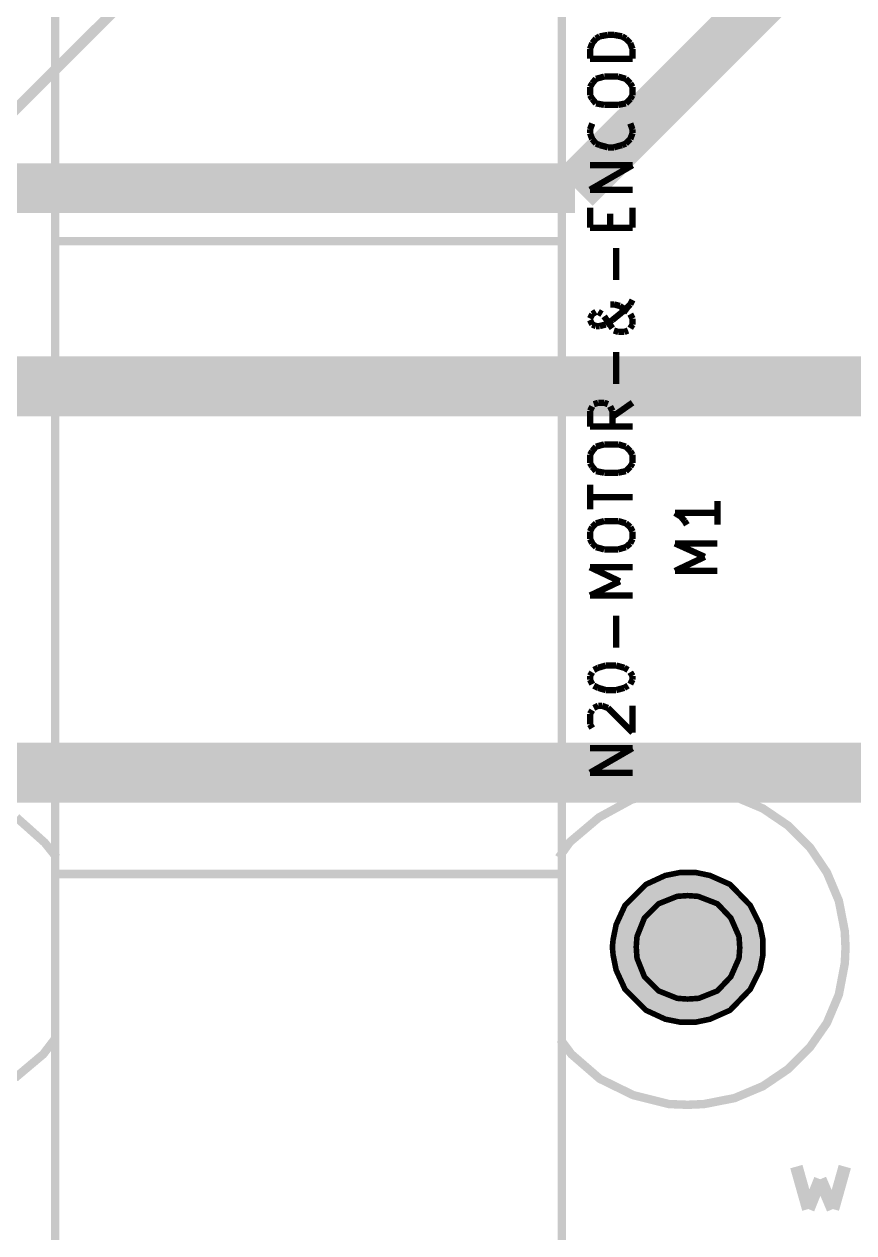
# Model space of a CAD drawing. Header units: millimetres. Extents: x 10 to 287, y 10 to 200.
# Drawn here: x 94.78 to 114.43, y 49.78 to 78.41 of the extents above; entities that cross this region are included whole.
import ezdxf

# ---------------------------------------------------------------- set-up
doc = ezdxf.new("R2010")
doc.units = ezdxf.units.MM
doc.layers.add('H', color=7, linetype='Continuous')
doc.layers.add('P', color=7, linetype='Continuous')

msp = doc.modelspace()

# ---------------------------------------------------------------- hatches: boundary and pattern name
at = {"layer": 'H', "linetype": 'Continuous'}
for points in [[(110.508, 54.751), (110.331, 54.769), (109.978, 54.822), (109.502, 55.051), (109.008, 55.527), (108.797, 56.003), (108.726, 56.356), (108.726, 56.533), (108.726, 56.709), (108.797, 57.062), (109.008, 57.538), (109.502, 58.014), (109.978, 58.226), (110.314, 58.297), (110.508, 58.314), (110.684, 58.297), (111.037, 58.226), (111.495, 58.014), (111.989, 57.538), (112.201, 57.062), (112.272, 56.709), (112.289, 56.533), (112.272, 56.356), (112.201, 56.003), (111.989, 55.527), (111.495, 55.051), (111.037, 54.822), (110.684, 54.769), (110.508, 54.751)], [(110.508, 54.751), (110.331, 54.769), (109.978, 54.822), (109.502, 55.051), (109.008, 55.527), (108.797, 56.003), (108.726, 56.356), (108.726, 56.533), (108.726, 56.709), (108.797, 57.062), (109.008, 57.538), (109.502, 58.014), (109.978, 58.226), (110.314, 58.297), (110.508, 58.314), (110.684, 58.297), (111.037, 58.226), (111.495, 58.014), (111.989, 57.538), (112.201, 57.062), (112.272, 56.709), (112.289, 56.533), (112.272, 56.356), (112.201, 56.003), (111.989, 55.527), (111.495, 55.051), (111.037, 54.822), (110.684, 54.769), (110.508, 54.751)], [(110.508, 55.298), (110.243, 55.316), (109.802, 55.51), (109.485, 55.845), (109.291, 56.286), (109.273, 56.533), (109.291, 56.78), (109.467, 57.221), (109.802, 57.556), (110.243, 57.75), (110.508, 57.767), (110.755, 57.75), (111.196, 57.556), (111.531, 57.221), (111.725, 56.78), (111.725, 56.533), (111.725, 56.286), (111.531, 55.845), (111.196, 55.51), (110.755, 55.316), (110.508, 55.298)], [(110.508, 55.298), (110.243, 55.316), (109.802, 55.51), (109.485, 55.845), (109.291, 56.286), (109.273, 56.533), (109.291, 56.78), (109.467, 57.221), (109.802, 57.556), (110.243, 57.75), (110.508, 57.767), (110.755, 57.75), (111.196, 57.556), (111.531, 57.221), (111.725, 56.78), (111.725, 56.533), (111.725, 56.286), (111.531, 55.845), (111.196, 55.51), (110.755, 55.316), (110.508, 55.298)]]:
    msp.add_hatch(color=256, dxfattribs=at).paths.add_polyline_path(points)

# ---------------------------------------------------------------- linework, layer by layer
at = {"layer": 'P'}
for points, const_width in [([(122.29, 88.988), (107.827, 74.524)], 1.177), ([(122.29, 88.988), (107.827, 74.524)], 1.177), ([(95.515, 49.265), (95.515, 80.275)], 0.2), ([(95.515, 49.265), (95.515, 80.275)], 0.2), ([(107.509, 49.265), (107.509, 80.275)], 0.2), ([(107.509, 49.265), (107.509, 80.275)], 0.2), ([(92.71, 74.524), (97.79, 79.604)], 0.25), ([(92.71, 74.524), (97.79, 79.604)], 0.25), ([(108.32, 78.07), (108.409, 78.123)], 0.15), ([(108.32, 78.07), (108.409, 78.123)], 0.15), ([(108.409, 78.123), (108.603, 78.158)], 0.15), ([(108.409, 78.123), (108.603, 78.158)], 0.15), ([(108.603, 78.158), (108.744, 78.158)], 0.15), ([(108.603, 78.158), (108.744, 78.158)], 0.15), ([(108.744, 78.158), (108.938, 78.123)], 0.15), ([(108.744, 78.158), (108.938, 78.123)], 0.15), ([(108.938, 78.123), (109.026, 78.07)], 0.15), ([(108.938, 78.123), (109.026, 78.07)], 0.15), ([(108.179, 77.823), (108.232, 77.964)], 0.15), ([(108.179, 77.823), (108.232, 77.964)], 0.15), ([(108.179, 77.593), (108.179, 77.823)], 0.15), ([(108.179, 77.593), (108.179, 77.823)], 0.15), ([(108.232, 77.964), (108.32, 78.07)], 0.15), ([(108.232, 77.964), (108.32, 78.07)], 0.15), ([(109.026, 78.07), (109.132, 77.964)], 0.15), ([(109.026, 78.07), (109.132, 77.964)], 0.15), ([(109.132, 77.964), (109.185, 77.823)], 0.15), ([(109.132, 77.964), (109.185, 77.823)], 0.15), ([(109.185, 77.823), (109.185, 77.593)], 0.15), ([(109.185, 77.823), (109.185, 77.593)], 0.15), ([(109.185, 77.593), (108.179, 77.593)], 0.15), ([(109.185, 77.593), (108.179, 77.593)], 0.15), ([(108.179, 76.923), (108.232, 77.011)], 0.15), ([(108.179, 76.923), (108.232, 77.011)], 0.15), ([(108.232, 77.011), (108.32, 77.117)], 0.15), ([(108.232, 77.011), (108.32, 77.117)], 0.15), ([(108.32, 77.117), (108.514, 77.17)], 0.15), ([(108.32, 77.117), (108.514, 77.17)], 0.15), ([(108.514, 77.17), (108.85, 77.17)], 0.15), ([(108.514, 77.17), (108.85, 77.17)], 0.15), ([(108.85, 77.17), (109.026, 77.117)], 0.15), ([(108.85, 77.17), (109.026, 77.117)], 0.15), ([(109.026, 77.117), (109.132, 77.011)], 0.15), ([(109.026, 77.117), (109.132, 77.011)], 0.15), ([(109.132, 77.011), (109.185, 76.923)], 0.15), ([(109.132, 77.011), (109.185, 76.923)], 0.15), ([(108.179, 76.729), (108.179, 76.923)], 0.15), ([(108.179, 76.729), (108.179, 76.923)], 0.15), ([(108.232, 76.641), (108.179, 76.729)], 0.15), ([(108.232, 76.641), (108.179, 76.729)], 0.15), ([(109.185, 76.729), (109.132, 76.641)], 0.15), ([(109.185, 76.729), (109.132, 76.641)], 0.15), ([(109.185, 76.923), (109.185, 76.729)], 0.15), ([(109.185, 76.923), (109.185, 76.729)], 0.15), ([(108.32, 76.535), (108.232, 76.641)], 0.15), ([(108.32, 76.535), (108.232, 76.641)], 0.15), ([(108.514, 76.5), (108.32, 76.535)], 0.15), ([(108.514, 76.5), (108.32, 76.535)], 0.15), ([(108.85, 76.5), (108.514, 76.5)], 0.15), ([(108.85, 76.5), (108.514, 76.5)], 0.15), ([(109.026, 76.535), (108.85, 76.5)], 0.15), ([(109.026, 76.535), (108.85, 76.5)], 0.15), ([(109.132, 76.641), (109.026, 76.535)], 0.15), ([(109.132, 76.641), (109.026, 76.535)], 0.15), ([(108.179, 75.918), (108.232, 76.059)], 0.15), ([(108.179, 75.918), (108.232, 76.059)], 0.15), ([(108.179, 75.83), (108.179, 75.918)], 0.15), ([(108.179, 75.83), (108.179, 75.918)], 0.15), ([(108.232, 75.688), (108.179, 75.83)], 0.15), ([(108.232, 75.688), (108.179, 75.83)], 0.15), ([(109.132, 76.059), (109.185, 75.918)], 0.15), ([(109.132, 76.059), (109.185, 75.918)], 0.15), ([(109.185, 75.83), (109.132, 75.688)], 0.15), ([(109.185, 75.83), (109.132, 75.688)], 0.15), ([(109.185, 75.918), (109.185, 75.83)], 0.15), ([(109.185, 75.918), (109.185, 75.83)], 0.15), ([(108.32, 75.583), (108.232, 75.688)], 0.15), ([(108.32, 75.583), (108.232, 75.688)], 0.15), ([(108.409, 75.547), (108.32, 75.583)], 0.15), ([(108.409, 75.547), (108.32, 75.583)], 0.15), ([(108.603, 75.494), (108.409, 75.547)], 0.15), ([(108.603, 75.494), (108.409, 75.547)], 0.15), ([(108.938, 75.547), (108.744, 75.494)], 0.15), ([(108.938, 75.547), (108.744, 75.494)], 0.15), ([(109.026, 75.583), (108.938, 75.547)], 0.15), ([(109.026, 75.583), (108.938, 75.547)], 0.15), ([(109.132, 75.688), (109.026, 75.583)], 0.15), ([(109.132, 75.688), (109.026, 75.583)], 0.15), ([(108.744, 75.494), (108.603, 75.494)], 0.15), ([(108.744, 75.494), (108.603, 75.494)], 0.15), ([(96.908, 74.524), (88.036, 74.524)], 1.177), ([(96.908, 74.524), (88.036, 74.524)], 1.177), ([(107.827, 74.524), (96.908, 74.524)], 1.177), ([(107.827, 74.524), (96.908, 74.524)], 1.177), ([(108.179, 74.489), (109.185, 75.071)], 0.15), ([(109.185, 75.071), (108.179, 75.071)], 0.15), ([(108.179, 74.489), (109.185, 75.071)], 0.15), ([(109.185, 75.071), (108.179, 75.071)], 0.15), ([(109.185, 74.489), (108.179, 74.489)], 0.15), ([(109.185, 74.489), (108.179, 74.489)], 0.15), ([(108.179, 73.589), (108.179, 74.066)], 0.15), ([(108.179, 73.589), (108.179, 74.066)], 0.15), ([(108.656, 73.589), (108.656, 73.925)], 0.15), ([(108.656, 73.589), (108.656, 73.925)], 0.15), ([(109.185, 74.066), (109.185, 73.589)], 0.15), ([(109.185, 74.066), (109.185, 73.589)], 0.15), ([(109.185, 73.589), (108.179, 73.589)], 0.15), ([(109.185, 73.589), (108.179, 73.589)], 0.15), ([(95.515, 73.272), (107.509, 73.272)], 0.2), ([(95.515, 73.272), (107.509, 73.272)], 0.2), ([(108.797, 72.355), (108.797, 73.113)], 0.15), ([(108.797, 72.355), (108.797, 73.113)], 0.15), ([(109.185, 71.878), (109.132, 71.773)], 0.15), ([(109.185, 71.878), (109.132, 71.773)], 0.15), ([(108.179, 71.438), (108.232, 71.543)], 0.15), ([(108.179, 71.438), (108.232, 71.543)], 0.15), ([(108.232, 71.543), (108.32, 71.596)], 0.15), ([(108.232, 71.543), (108.32, 71.596)], 0.15), ([(108.373, 71.596), (108.462, 71.543)], 0.15), ([(108.373, 71.596), (108.462, 71.543)], 0.15), ([(108.744, 71.773), (108.656, 71.773)], 0.15), ([(108.744, 71.773), (108.656, 71.773)], 0.15), ([(108.991, 71.632), (108.708, 71.402)], 0.15), ([(108.991, 71.632), (108.708, 71.402)], 0.15), ([(108.885, 71.737), (108.744, 71.773)], 0.15), ([(108.885, 71.737), (108.744, 71.773)], 0.15), ([(109.079, 71.596), (108.885, 71.737)], 0.15), ([(109.079, 71.596), (108.885, 71.737)], 0.15), ([(109.132, 71.773), (108.991, 71.632)], 0.15), ([(109.132, 71.773), (108.991, 71.632)], 0.15), ([(109.185, 71.438), (109.132, 71.543)], 0.15), ([(109.185, 71.438), (109.132, 71.543)], 0.15), ([(108.232, 71.296), (108.179, 71.402)], 0.15), ([(108.232, 71.296), (108.179, 71.402)], 0.15), ([(108.32, 71.261), (108.232, 71.296)], 0.15), ([(108.32, 71.261), (108.232, 71.296)], 0.15), ([(108.409, 71.261), (108.32, 71.261)], 0.15), ([(108.409, 71.261), (108.32, 71.261)], 0.15), ([(108.55, 71.296), (108.409, 71.261)], 0.15), ([(108.55, 71.296), (108.409, 71.261)], 0.15), ([(108.514, 71.49), (108.708, 71.208)], 0.15), ([(108.514, 71.49), (108.708, 71.208)], 0.15), ([(108.708, 71.402), (108.55, 71.296)], 0.15), ([(108.708, 71.402), (108.55, 71.296)], 0.15), ([(109.132, 71.208), (109.185, 71.296)], 0.15), ([(109.132, 71.208), (109.185, 71.296)], 0.15), ([(109.185, 71.296), (109.185, 71.438)], 0.15), ([(109.185, 71.296), (109.185, 71.438)], 0.15), ([(108.744, 71.155), (108.85, 71.12)], 0.15), ([(108.744, 71.155), (108.85, 71.12)], 0.15), ([(108.85, 71.12), (108.991, 71.12)], 0.15), ([(108.85, 71.12), (108.991, 71.12)], 0.15), ([(108.991, 71.12), (109.079, 71.155)], 0.15), ([(108.991, 71.12), (109.079, 71.155)], 0.15), ([(88.036, 69.832), (126.982, 69.832)], 1.426), ([(88.036, 69.832), (126.982, 69.832)], 1.426), ([(108.797, 69.885), (108.797, 70.644)], 0.15), ([(108.797, 69.885), (108.797, 70.644)], 0.15), ([(108.179, 69.25), (108.232, 69.356)], 0.15), ([(108.179, 69.25), (108.232, 69.356)], 0.15), ([(108.179, 68.88), (108.179, 69.25)], 0.15), ([(108.179, 68.88), (108.179, 69.25)], 0.15), ([(108.268, 69.409), (108.373, 69.444)], 0.15), ([(108.268, 69.409), (108.373, 69.444)], 0.15), ([(108.373, 69.444), (108.514, 69.444)], 0.15), ([(108.373, 69.444), (108.514, 69.444)], 0.15), ([(108.514, 69.444), (108.603, 69.409)], 0.15), ([(108.514, 69.444), (108.603, 69.409)], 0.15), ([(108.656, 69.356), (108.708, 69.25)], 0.15), ([(108.656, 69.356), (108.708, 69.25)], 0.15), ([(109.185, 69.444), (108.708, 69.109)], 0.15), ([(109.185, 69.444), (108.708, 69.109)], 0.15), ([(108.708, 69.25), (108.708, 68.88)], 0.15), ([(108.708, 69.25), (108.708, 68.88)], 0.15), ([(109.185, 68.88), (108.179, 68.88)], 0.15), ([(109.185, 68.88), (108.179, 68.88)], 0.15), ([(108.232, 68.298), (108.32, 68.404)], 0.15), ([(108.232, 68.298), (108.32, 68.404)], 0.15), ([(108.32, 68.404), (108.514, 68.457)], 0.15), ([(108.32, 68.404), (108.514, 68.457)], 0.15), ([(108.514, 68.457), (108.85, 68.457)], 0.15), ([(108.514, 68.457), (108.85, 68.457)], 0.15), ([(108.85, 68.457), (109.026, 68.404)], 0.15), ([(108.85, 68.457), (109.026, 68.404)], 0.15), ([(109.026, 68.404), (109.132, 68.298)], 0.15), ([(109.026, 68.404), (109.132, 68.298)], 0.15), ([(108.179, 68.21), (108.232, 68.298)], 0.15), ([(108.179, 68.21), (108.232, 68.298)], 0.15), ([(108.179, 68.016), (108.179, 68.21)], 0.15), ([(108.179, 68.016), (108.179, 68.21)], 0.15), ([(109.132, 68.298), (109.185, 68.21)], 0.15), ([(109.132, 68.298), (109.185, 68.21)], 0.15), ([(109.185, 68.21), (109.185, 68.016)], 0.15), ([(109.185, 68.21), (109.185, 68.016)], 0.15), ([(108.232, 67.927), (108.179, 68.016)], 0.15), ([(108.232, 67.927), (108.179, 68.016)], 0.15), ([(108.32, 67.822), (108.232, 67.927)], 0.15), ([(108.32, 67.822), (108.232, 67.927)], 0.15), ([(108.514, 67.786), (108.32, 67.822)], 0.15), ([(108.514, 67.786), (108.32, 67.822)], 0.15), ([(109.026, 67.822), (108.85, 67.786)], 0.15), ([(109.026, 67.822), (108.85, 67.786)], 0.15), ([(109.132, 67.927), (109.026, 67.822)], 0.15), ([(109.132, 67.927), (109.026, 67.822)], 0.15), ([(109.185, 68.016), (109.132, 67.927)], 0.15), ([(109.185, 68.016), (109.132, 67.927)], 0.15), ([(108.179, 66.922), (108.179, 67.504)], 0.15), ([(108.179, 66.922), (108.179, 67.504)], 0.15), ([(108.85, 67.786), (108.514, 67.786)], 0.15), ([(108.85, 67.786), (108.514, 67.786)], 0.15), ([(109.185, 67.204), (108.179, 67.204)], 0.15), ([(109.185, 67.204), (108.179, 67.204)], 0.15), ([(111.196, 67.116), (111.196, 66.552)], 0.15), ([(111.196, 67.116), (111.196, 66.552)], 0.15), ([(111.196, 66.834), (110.19, 66.834)], 0.15), ([(110.19, 66.834), (110.331, 66.746)], 0.15), ([(111.196, 66.834), (110.19, 66.834)], 0.15), ([(110.19, 66.834), (110.331, 66.746)], 0.15), ([(110.331, 66.746), (110.419, 66.64)], 0.15), ([(110.331, 66.746), (110.419, 66.64)], 0.15), ([(108.179, 66.393), (108.232, 66.499)], 0.15), ([(108.179, 66.393), (108.232, 66.499)], 0.15), ([(108.179, 66.216), (108.179, 66.393)], 0.15), ([(108.179, 66.216), (108.179, 66.393)], 0.15), ([(108.232, 66.499), (108.32, 66.587)], 0.15), ([(108.232, 66.499), (108.32, 66.587)], 0.15), ([(108.32, 66.587), (108.514, 66.64)], 0.15), ([(108.32, 66.587), (108.514, 66.64)], 0.15), ([(108.514, 66.64), (108.85, 66.64)], 0.15), ([(108.514, 66.64), (108.85, 66.64)], 0.15), ([(108.85, 66.64), (109.026, 66.587)], 0.15), ([(108.85, 66.64), (109.026, 66.587)], 0.15), ([(109.026, 66.587), (109.132, 66.499)], 0.15), ([(109.026, 66.587), (109.132, 66.499)], 0.15), ([(109.132, 66.499), (109.185, 66.393)], 0.15), ([(109.132, 66.499), (109.185, 66.393)], 0.15), ([(109.185, 66.393), (109.185, 66.216)], 0.15), ([(109.185, 66.393), (109.185, 66.216)], 0.15), ([(110.419, 66.64), (110.472, 66.552)], 0.15), ([(110.419, 66.64), (110.472, 66.552)], 0.15), ([(108.232, 66.111), (108.179, 66.216)], 0.15), ([(108.232, 66.111), (108.179, 66.216)], 0.15), ([(108.32, 66.022), (108.232, 66.111)], 0.15), ([(108.32, 66.022), (108.232, 66.111)], 0.15), ([(109.132, 66.111), (109.026, 66.022)], 0.15), ([(109.132, 66.111), (109.026, 66.022)], 0.15), ([(109.185, 66.216), (109.132, 66.111)], 0.15), ([(109.185, 66.216), (109.132, 66.111)], 0.15), ([(110.896, 65.793), (110.19, 66.111)], 0.15), ([(110.19, 66.111), (111.196, 66.111)], 0.15), ([(110.896, 65.793), (110.19, 66.111)], 0.15), ([(110.19, 66.111), (111.196, 66.111)], 0.15), ([(108.514, 65.969), (108.32, 66.022)], 0.15), ([(108.514, 65.969), (108.32, 66.022)], 0.15), ([(108.85, 65.969), (108.514, 65.969)], 0.15), ([(108.85, 65.969), (108.514, 65.969)], 0.15), ([(109.026, 66.022), (108.85, 65.969)], 0.15), ([(109.026, 66.022), (108.85, 65.969)], 0.15), ([(110.19, 65.458), (110.896, 65.793)], 0.15), ([(110.19, 65.458), (110.896, 65.793)], 0.15), ([(108.885, 65.211), (108.179, 65.546)], 0.15), ([(108.179, 65.546), (109.185, 65.546)], 0.15), ([(108.885, 65.211), (108.179, 65.546)], 0.15), ([(108.179, 65.546), (109.185, 65.546)], 0.15), ([(108.179, 64.876), (108.885, 65.211)], 0.15), ([(108.179, 64.876), (108.885, 65.211)], 0.15), ([(111.196, 65.458), (110.19, 65.458)], 0.15), ([(111.196, 65.458), (110.19, 65.458)], 0.15), ([(109.185, 64.876), (108.179, 64.876)], 0.15), ([(109.185, 64.876), (108.179, 64.876)], 0.15), ([(108.797, 63.641), (108.797, 64.4)], 0.15), ([(108.797, 63.641), (108.797, 64.4)], 0.15), ([(108.373, 63.165), (108.55, 63.218)], 0.15), ([(108.373, 63.165), (108.55, 63.218)], 0.15), ([(108.55, 63.218), (108.797, 63.218)], 0.15), ([(108.55, 63.218), (108.797, 63.218)], 0.15), ([(108.797, 63.218), (108.991, 63.165)], 0.15), ([(108.797, 63.218), (108.991, 63.165)], 0.15), ([(108.179, 62.971), (108.232, 63.059)], 0.15), ([(108.179, 62.971), (108.232, 63.059)], 0.15), ([(108.179, 62.883), (108.179, 62.971)], 0.15), ([(108.179, 62.883), (108.179, 62.971)], 0.15), ([(108.268, 63.112), (108.373, 63.165)], 0.15), ([(108.268, 63.112), (108.373, 63.165)], 0.15), ([(108.991, 63.165), (109.079, 63.112)], 0.15), ([(108.991, 63.165), (109.079, 63.112)], 0.15), ([(109.132, 63.059), (109.185, 62.971)], 0.15), ([(109.132, 63.059), (109.185, 62.971)], 0.15), ([(109.185, 62.971), (109.185, 62.883)], 0.15), ([(109.185, 62.971), (109.185, 62.883)], 0.15), ([(108.232, 62.777), (108.179, 62.883)], 0.15), ([(108.232, 62.777), (108.179, 62.883)], 0.15), ([(108.373, 62.689), (108.268, 62.742)], 0.15), ([(108.373, 62.689), (108.268, 62.742)], 0.15), ([(108.55, 62.636), (108.373, 62.689)], 0.15), ([(108.55, 62.636), (108.373, 62.689)], 0.15), ([(108.797, 62.636), (108.55, 62.636)], 0.15), ([(108.797, 62.636), (108.55, 62.636)], 0.15), ([(108.991, 62.689), (108.797, 62.636)], 0.15), ([(108.991, 62.689), (108.797, 62.636)], 0.15), ([(109.079, 62.742), (108.991, 62.689)], 0.15), ([(109.079, 62.742), (108.991, 62.689)], 0.15), ([(109.185, 62.883), (109.132, 62.777)], 0.15), ([(109.185, 62.883), (109.132, 62.777)], 0.15), ([(108.179, 62.071), (108.232, 62.159)], 0.15), ([(108.179, 62.071), (108.232, 62.159)], 0.15), ([(108.179, 61.824), (108.179, 62.071)], 0.15), ([(108.179, 61.824), (108.179, 62.071)], 0.15), ([(108.268, 62.212), (108.373, 62.265)], 0.15), ([(108.268, 62.212), (108.373, 62.265)], 0.15), ([(108.373, 62.265), (108.462, 62.265)], 0.15), ([(108.373, 62.265), (108.462, 62.265)], 0.15), ([(108.462, 62.265), (108.603, 62.212)], 0.15), ([(108.462, 62.265), (108.603, 62.212)], 0.15), ([(108.603, 62.212), (109.185, 61.63)], 0.15), ([(108.603, 62.212), (109.185, 61.63)], 0.15), ([(109.185, 61.63), (109.185, 62.265)], 0.15), ([(109.185, 61.63), (109.185, 62.265)], 0.15), ([(108.232, 61.736), (108.179, 61.824)], 0.15), ([(108.232, 61.736), (108.179, 61.824)], 0.15), ([(80.257, 60.678), (120.897, 60.678)], 1.426), ([(80.257, 60.678), (120.897, 60.678)], 1.426), ([(108.179, 60.678), (109.185, 61.26)], 0.15), ([(109.185, 61.26), (108.179, 61.26)], 0.15), ([(108.179, 60.678), (109.185, 61.26)], 0.15), ([(109.185, 61.26), (108.179, 61.26)], 0.15), ([(109.185, 60.678), (108.179, 60.678)], 0.15), ([(109.185, 60.678), (108.179, 60.678)], 0.15), ([(107.474, 54.363), (107.738, 54.01), (108.409, 53.428), (109.202, 53.04), (110.049, 52.828), (110.49, 52.811), (110.878, 52.828), (111.601, 52.97), (112.272, 53.252), (112.871, 53.658), (113.383, 54.169), (113.788, 54.751), (114.071, 55.421), (114.212, 56.162), (114.229, 56.533), (114.212, 56.921), (114.071, 57.644), (113.788, 58.314), (113.383, 58.914), (112.871, 59.425), (112.272, 59.831), (111.601, 60.113), (110.878, 60.254), (110.49, 60.272), (110.049, 60.254), (109.167, 60.043), (108.391, 59.619), (107.703, 59.037), (107.438, 58.667)], 0.2), ([(107.474, 54.363), (107.738, 54.01), (108.409, 53.428), (109.202, 53.04), (110.049, 52.828), (110.49, 52.811), (110.878, 52.828), (111.601, 52.97), (112.272, 53.252), (112.871, 53.658), (113.383, 54.169), (113.788, 54.751), (114.071, 55.421), (114.212, 56.162), (114.229, 56.533), (114.212, 56.921), (114.071, 57.644), (113.788, 58.314), (113.383, 58.914), (112.871, 59.425), (112.272, 59.831), (111.601, 60.113), (110.878, 60.254), (110.49, 60.272), (110.049, 60.254), (109.167, 60.043), (108.391, 59.619), (107.703, 59.037), (107.438, 58.667)], 0.2), ([(95.55, 58.667), (95.268, 59.02), (94.597, 59.619)], 0.2), ([(95.55, 58.667), (95.268, 59.02), (94.597, 59.619)], 0.2), ([(95.515, 58.279), (107.509, 58.279)], 0.2), ([(95.515, 58.279), (107.509, 58.279)], 0.2), ([(112.272, 56.533), (112.272, 56.727), (112.201, 57.079), (111.972, 57.538), (111.495, 58.032), (111.019, 58.244), (110.684, 58.314), (110.49, 58.314), (110.314, 58.314), (109.961, 58.244), (109.502, 58.032), (109.008, 57.538), (108.797, 57.079), (108.726, 56.727), (108.708, 56.55), (108.726, 56.356), (108.797, 56.003), (109.008, 55.545), (109.502, 55.051), (109.961, 54.839), (110.314, 54.769), (110.49, 54.769), (110.684, 54.769), (111.019, 54.839), (111.495, 55.051), (111.972, 55.545), (112.201, 56.003), (112.272, 56.356), (112.272, 56.533), (112.272, 56.533)], 0.132), ([(112.272, 56.533), (112.272, 56.727), (112.201, 57.079), (111.972, 57.538), (111.495, 58.032), (111.019, 58.244), (110.684, 58.314), (110.49, 58.314), (110.314, 58.314), (109.961, 58.244), (109.502, 58.032), (109.008, 57.538), (108.797, 57.079), (108.726, 56.727), (108.708, 56.55), (108.726, 56.356), (108.797, 56.003), (109.008, 55.545), (109.502, 55.051), (109.961, 54.839), (110.314, 54.769), (110.49, 54.769), (110.684, 54.769), (111.019, 54.839), (111.495, 55.051), (111.972, 55.545), (112.201, 56.003), (112.272, 56.356), (112.272, 56.533), (112.272, 56.533)], 0.132), ([(111.725, 56.533), (111.707, 56.797), (111.513, 57.238), (111.196, 57.573), (110.737, 57.75), (110.49, 57.767), (110.243, 57.75), (109.802, 57.573), (109.467, 57.238), (109.291, 56.797), (109.273, 56.55), (109.291, 56.286), (109.467, 55.845), (109.802, 55.51), (110.243, 55.333), (110.49, 55.316), (110.755, 55.333), (111.196, 55.51), (111.513, 55.845), (111.707, 56.286), (111.725, 56.533), (111.725, 56.533)], 0.132), ([(111.725, 56.533), (111.707, 56.797), (111.513, 57.238), (111.196, 57.573), (110.737, 57.75), (110.49, 57.767), (110.243, 57.75), (109.802, 57.573), (109.467, 57.238), (109.291, 56.797), (109.273, 56.55), (109.291, 56.286), (109.467, 55.845), (109.802, 55.51), (110.243, 55.333), (110.49, 55.316), (110.755, 55.333), (111.196, 55.51), (111.513, 55.845), (111.707, 56.286), (111.725, 56.533), (111.725, 56.533)], 0.132), ([(94.562, 53.446), (95.232, 54.01), (95.515, 54.381)], 0.2), ([(94.562, 53.446), (95.232, 54.01), (95.515, 54.381)], 0.2), ([(113.065, 51.347), (113.348, 50.341)], 0.3), ([(113.065, 51.347), (113.348, 50.341)], 0.3), ([(113.065, 51.347), (113.348, 50.341)], 0.3), ([(113.065, 51.347), (113.348, 50.341)], 0.3), ([(113.93, 50.341), (114.212, 51.347)], 0.3), ([(113.93, 50.341), (114.212, 51.347)], 0.3), ([(113.93, 50.341), (114.212, 51.347)], 0.3), ([(113.93, 50.341), (114.212, 51.347)], 0.3), ([(113.348, 50.341), (113.63, 51.047)], 0.3), ([(113.348, 50.341), (113.63, 51.047)], 0.3), ([(113.348, 50.341), (113.63, 51.047)], 0.3), ([(113.348, 50.341), (113.63, 51.047)], 0.3), ([(113.63, 51.047), (113.93, 50.341)], 0.3), ([(113.63, 51.047), (113.93, 50.341)], 0.3), ([(113.63, 51.047), (113.93, 50.341)], 0.3), ([(113.63, 51.047), (113.93, 50.341)], 0.3)]:
    msp.add_lwpolyline(points, dxfattribs=dict(at, const_width=const_width))

doc.saveas('drawing.dxf')
